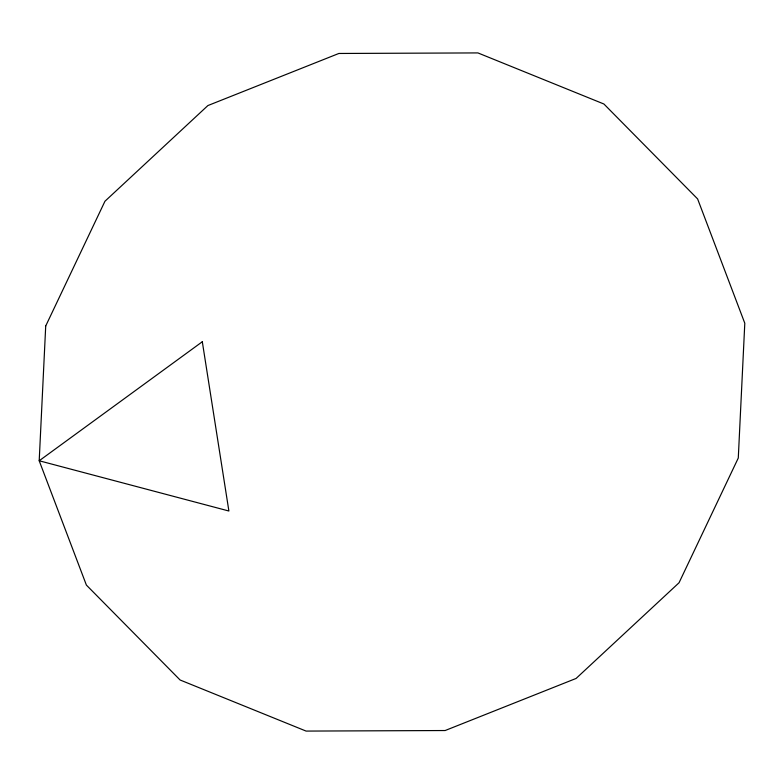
<?xml version="1.0" encoding="UTF-8"?>
<svg xmlns="http://www.w3.org/2000/svg" width="784" height="784" viewBox="0 0 784 784"><rect width="100%" height="100%" fill="white"/><g stroke="black" fill="none" stroke-linecap="round" stroke-linejoin="round"><path stroke-width="1.18" d="M45.717 325.977L39.2 460.767L86.387 585.08L180.104 680.002L306.083 731.08L445.136 730.531L576.103 678.444L679.042 582.757L738.283 458.023L744.8 323.233L697.613 198.92L603.896 103.998L477.917 52.92L338.864 53.469L207.897 105.556L104.958 201.243L45.717 325.977M202.311 341.746L39.2 460.767L228.889 511.011L202.311 341.746"/></g></svg>
